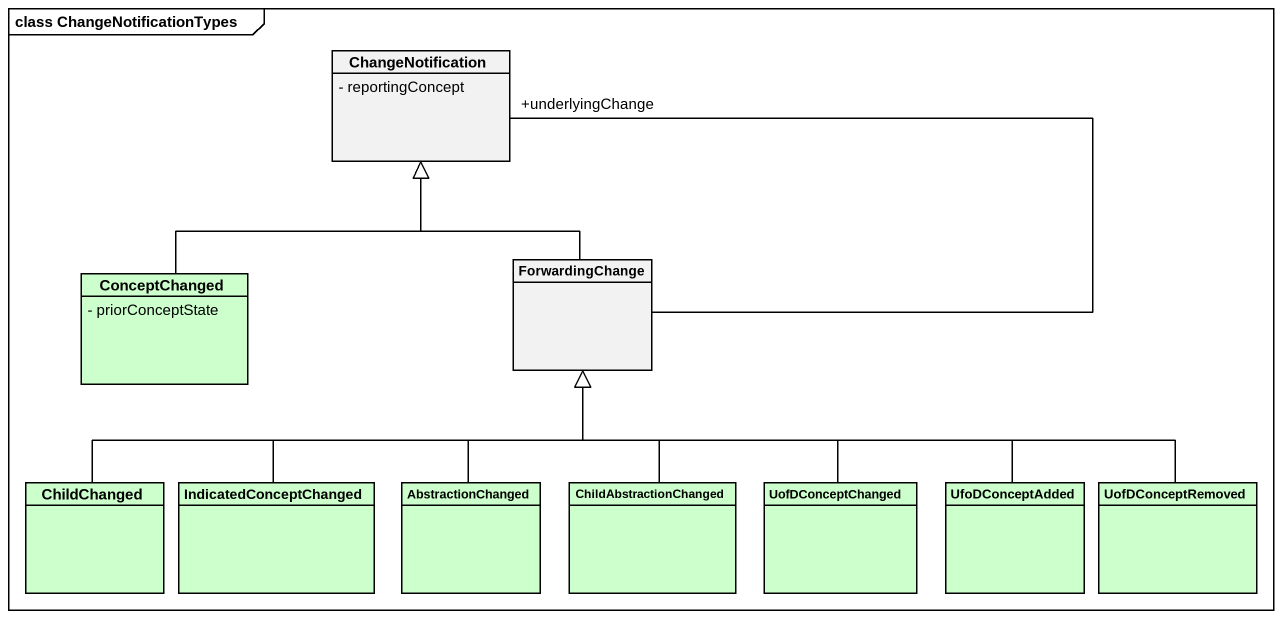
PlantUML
@startuml
mainframe class ChangeNotificationTypes
hide circle
hide empty members
skinparam classAttributeIconSize 0
class ChangeNotification {
  - reportingConcept
}
class ConceptChanged #CCFFCC {
  - priorConceptState
}
class ForwardingChange
class ChildChanged #CCFFCC
class IndicatedConceptChanged #CCFFCC
class AbstractionChanged #CCFFCC
class ChildAbstractionChanged #CCFFCC
class UofDConceptChanged #CCFFCC
class UfoDConceptAdded #CCFFCC
class UofDConceptRemoved #CCFFCC
ConceptChanged -up-|> ChangeNotification
ForwardingChange -up-|> ChangeNotification
ForwardingChange -up- "+underlyingChange" ChangeNotification
ChildChanged -right-|> ForwardingChange
IndicatedConceptChanged -up-|> ForwardingChange
AbstractionChanged -up-|> ForwardingChange
ChildAbstractionChanged -up-|> ForwardingChange
UofDConceptChanged -up-|> ForwardingChange
UfoDConceptAdded -left-|> ForwardingChange
UofDConceptRemoved -left-|> ForwardingChange
@enduml
